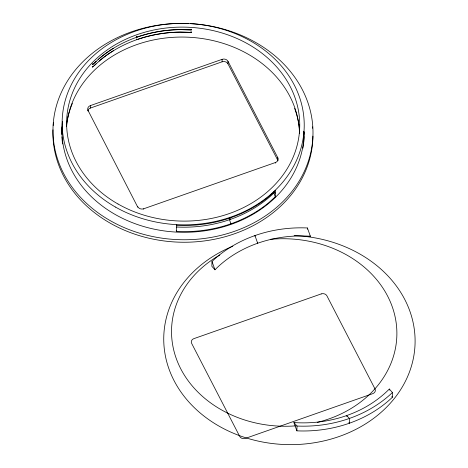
<?xml version="1.0" encoding="UTF-8"?>
<svg xmlns="http://www.w3.org/2000/svg" width="468" height="468" viewBox="0 0 468 468"><rect width="100%" height="100%" fill="white"/><g stroke="black" fill="none" stroke-linecap="round" stroke-linejoin="round"><path stroke-width="0.7" d="M88.048 111.103L88.066 110.483A4.481 3.732 1.5 0 1 90.406 105.592L222.113 59.337A4.481 3.732 1.5 0 1 228.01 61.331L277.764 157.634L277.7 160.12A4.481 3.732 1.5 0 1 277.957 160.77M87.803 110.477A4.481 3.732 1.5 0 1 90.342 108.085L90.406 105.592M92.284 66.678L92.664 67.111L92.377 66.292M92.43 64.28L92.728 64.625L92.366 63.59M137.808 207.248L88.066 110.483M143.705 209.243L143.717 208.775L275.424 162.519A4.481 3.732 1.5 0 0 277.764 157.634M275.213 190.382L275.307 196.812L268.515 202.89A121.06 100.831 1.6 0 1 186.703 231.613L176.588 231.432L176.746 225.313L176.366 224.886M211.986 261.477L211.858 266.286L214.97 269.784A112.32 93.442 1.5 0 1 310.383 236.276L307.4 227.969A119.188 99.163 1.5 0 0 211.986 261.477L214.97 269.784M90.342 108.085L222.048 61.823L222.113 59.337M277.7 160.12L227.945 63.818L228.01 61.331M254.949 236.176L254.966 235.574L257.663 243.237L257.312 242.88M275.412 163.139L275.424 162.519M296.887 430.847L297.01 426.038L293.898 422.545A112.32 93.442 1.5 0 0 389.317 389.037L392.424 392.529L392.301 397.338A119.188 99.163 1.5 0 1 296.887 430.847L293.898 422.545M307.371 229.174L307.4 227.969M92.728 64.625L93.682 63.654M92.664 67.111L93.618 66.14M93.208 64.145L98.666 59.05M93.618 66.158L100.164 60.208A116.573 97.098 1.6 0 1 112.455 51.328L114.245 50.234A116.193 96.665 1.5 0 1 136.843 39.657L139.376 38.797A116.573 97.098 1.6 0 1 180.221 32.111L191.353 32.38L191.067 31.584M94.167 63.198L96.133 61.331M94.103 65.684L96.063 63.818M275.471 190.669L268.679 196.736A121.06 100.602 1.4 0 1 186.861 225.482L176.746 225.313M98.151 59.506L100.234 57.722A116.573 97.098 1.6 0 1 112.519 48.842L114.309 47.748A116.193 96.665 1.5 0 1 136.908 37.171A116.573 96.87 1.4 0 1 180.285 29.589L191.418 29.893L191.172 29.215M99.187 58.611L100.234 57.728A116.573 96.87 1.4 0 1 113.408 48.292M99.122 61.097L100.164 60.214A116.573 96.87 1.4 0 1 113.344 50.778M136.451 36.715L136.908 37.171A116.573 97.098 1.6 0 1 180.285 29.619L191.418 29.934L191.119 29.601M136.498 39.312L136.843 39.657L136.58 38.914M230.742 217.292L231.087 217.638M230.04 219.129L230.326 219.422L229.776 217.866M275.4 193.155L274.008 191.587M176.635 227.746L176.36 227.436M190.967 31.994L191.353 32.421L180.221 32.111A116.573 96.87 1.4 0 0 138.107 39.224M309.997 235.831L310.383 236.276M389.686 390.072L389.317 389.037M274.266 191.242L274.646 192.301A119.749 99.626 1.5 0 1 176.635 227.009M273.844 192.74L275.307 196.812M391.927 396.302L392.301 397.338M176.22 230.414L176.588 231.432M346.958 416.538L346.618 415.578L349.444 418.433L349.321 423.242L348.982 422.282M229.279 219.112L230.929 223.798M136.574 36.235L136.908 37.171M66.339 126.43A117.023 97.356 1.5 0 1 72.347 103.434M294.624 108.418A117.023 97.356 1.5 0 1 299.561 130.274M392.424 392.529A119.188 99.163 1.5 0 1 297.01 426.038M270.498 239.318A112.689 93.752 1.5 0 1 394.419 313.87A112.689 93.752 1.5 0 1 317.205 422.411M295.735 425.857A112.689 93.752 1.5 0 1 178.577 364.291A112.689 93.752 1.5 0 1 219.767 255.054M294.109 235.591A125.693 104.569 1.5 0 1 405.528 381.028A125.693 104.569 1.5 0 1 203.913 416.017A125.693 104.569 1.5 0 1 232.83 246.226M312.922 136.129A130.028 108.178 1.5 0 1 180.379 242.202A130.028 108.178 1.5 0 1 52.96 129.811M53.217 125.482A130.028 108.178 1.5 0 1 53.487 122.745M312.548 126.84A130.028 108.178 1.5 0 1 312.665 128.255M190.581 23.628A130.028 108.178 1.5 0 1 291.979 191.424A130.028 108.178 1.5 0 1 67.433 180.233A130.028 108.178 1.5 0 1 188.411 23.523M61.811 134.322A121.06 100.714 1.5 0 1 62.291 126.518M303.685 131.613A121.06 100.714 1.5 0 1 303.837 134.433M303.89 136.597A121.06 100.714 1.5 0 1 303.755 142.366M303.902 131.947A121.06 100.714 1.5 0 1 302.931 148.157M62.572 143.922A121.06 100.714 1.5 0 1 61.952 136.872M61.875 134A121.06 100.714 1.5 0 1 62.104 126.793M304.019 131.625A121.06 100.714 1.5 0 1 178.092 232.175A121.06 100.714 1.5 0 1 62.425 121.545M66.632 126.372A116.573 96.987 1.5 0 1 186.024 37.118A116.573 96.987 1.5 0 1 299.461 133.415M222.048 61.823A4.481 3.732 1.5 0 1 227.945 63.818M143.717 208.775A4.481 3.732 1.5 0 1 137.82 206.78M321.218 293.922L193.898 338.639A4.335 3.604 1.5 0 0 191.634 343.36L239.733 436.451A4.335 3.604 1.5 0 0 245.431 438.376L372.75 393.658A4.335 3.604 1.5 0 0 375.014 388.937L326.916 295.846A4.335 3.604 1.5 0 0 321.218 293.922M115.502 207.078A121.06 100.714 1.5 0 0 303.931 132.087A121.06 100.714 1.5 0 0 130.092 33.158A121.06 100.714 1.5 0 0 115.502 207.078M118.012 204.007A116.573 96.987 1.5 0 0 299.456 131.795A116.573 96.987 1.5 0 0 132.058 36.527A116.573 96.987 1.5 0 0 118.012 204.007"/></g></svg>
